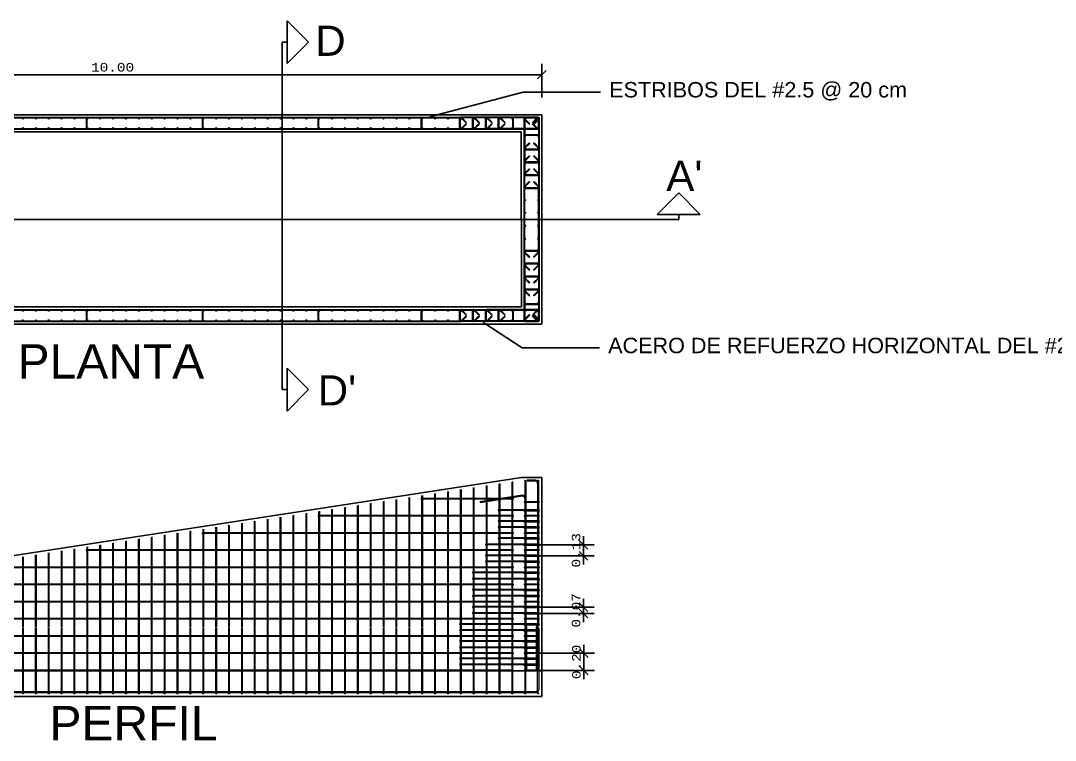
# Model space of a CAD drawing. Header units: millimetres. Extents: x 1263 to 2085, y 1308 to 1444.
# Drawn here: x 2030.34 to 2042.39, y 1380.52 to 1388.9 of the extents above; entities that cross this region are included whole.
import ezdxf
from ezdxf import colors
from ezdxf.entities.mleader import LeaderData, LeaderLine
from ezdxf.math import Vec2, Vec3

# ---------------------------------------------------------------- set-up
doc = ezdxf.new("R2010")
doc.units = ezdxf.units.MM
doc.linetypes.add('DASHDOT', pattern=[25.4, 12.7, -6.35, 0, -6.35])
for name, color, linetype, lineweight in [('Acero de refuerzo', 150, 'Continuous', 0), ('Acero de refuerzo estribos', 92, 'Continuous', 0), ('Acero de refuerzo horizontal', 30, 'Continuous', 0), ('Cotas', 144, 'Continuous', 0)]:
    doc.layers.add(name, color=color, linetype=linetype, lineweight=lineweight)
doc.layers.add('ejes', color=140, linetype='DASHDOT')
doc.styles.add('corrier new', font='cour.ttf', dxfattribs={"height": 0.1})
doc.styles.get("Standard").update_dxf_attribs({"font": 'arial.ttf'})
doc.dimstyles.new('Ing_metros_anotativa', dxfattribs={"dimscale": 0, "dimtxt": 0.1, "dimasz": 0.1, "dimexe": 0.125, "dimexo": 0.2, "dimgap": 0.03, "dimtad": 1, "dimzin": 1, "dimdsep": 46, "dimtxsty": 'corrier new', "dimblk": 'OBLIQUE', "dimcen": 0, "dimadec": 0, "dimazin": 0, "dimtfac": 1, "dimtix": 1, "dimtmove": 0, "dimatfit": 3, "dimfxl": 1, "dimarcsym": 0})

# ---------------------------------------------------------------- blocks, each defined once
blk = doc.blocks.new('Acero de refuerzo horizontal corto')
at = {"transparency": 33554687}
for p, q in [((-0.014, 0), (-0.014, 0.15)), ((-0.006, 0), (-0.006, 0.15)), ((0.351, 0.164), (0, 0.164)), ((0.351, 0.156), (0, 0.156)), ((0.357, 0), (0.357, 0.15)), ((0.365, 0), (0.365, 0.15))]:
    blk.add_line(p, q, dxfattribs=at)
for points in [[(-0.01, -0.01, -0.20907), (-0.014, 0, -0.20907)], [(-0.01, -0.01, 0.414214), (0.01, -0.01), (0.066, 0.046), (0.061, 0.052), (0.004, -0.004, -0.414214), (-0.004, -0.004)], [(-0.006, 0, 0.20907), (-0.004, -0.005)], [(0.361, -0.01, -0.414214), (0.341, -0.01), (0.284, 0.046), (0.29, 0.052), (0.346, -0.004, 0.414214), (0.355, -0.004)], [(0.357, 0, -0.20907), (0.355, -0.005)], [(0.36, -0.01, 0.20907), (0.365, 0, 0.20907)]]:
    blk.add_lwpolyline(points, format="xyb", dxfattribs=at)
for centre, radius, start, end in [((0, 0.15), 0.0142, 90, 180), ((0, 0.15), 0.00635, 90, 180), ((0.351, 0.15), 0.0142, 0, 90), ((0.351, 0.15), 0.00635, 0, 90)]:
    blk.add_arc(centre, radius, start, end, dxfattribs=at)
blk = doc.blocks.new('Acero de refuerzo horizontal largo')
at = {"transparency": 33554687}
for p, q in [((-0.014, 0), (-0.014, 0.15)), ((-0.006, 0), (-0.006, 0.15)), ((0.651, 0.164), (0, 0.164)), ((0.651, 0.156), (0, 0.156)), ((0.657, 0), (0.657, 0.15)), ((0.665, 0), (0.665, 0.15))]:
    blk.add_line(p, q, dxfattribs=at)
for points in [[(-0.01, -0.01, -0.20907), (-0.014, 0, -0.20907)], [(-0.01, -0.01, 0.414214), (0.01, -0.01), (0.066, 0.046), (0.061, 0.052), (0.004, -0.004, -0.414214), (-0.004, -0.004)], [(-0.006, 0, 0.20907), (-0.004, -0.005)], [(0.661, -0.01, -0.414214), (0.641, -0.01), (0.584, 0.046), (0.59, 0.052), (0.646, -0.004, 0.414214), (0.655, -0.004)], [(0.657, 0, -0.20907), (0.655, -0.005)], [(0.66, -0.01, 0.20907), (0.665, 0, 0.20907)]]:
    blk.add_lwpolyline(points, format="xyb", dxfattribs=at)
for centre, radius, start, end in [((0, 0.15), 0.0142, 90, 180), ((0, 0.15), 0.00635, 90, 180), ((0.651, 0.15), 0.0142, 0, 90), ((0.651, 0.15), 0.00635, 0, 90)]:
    blk.add_arc(centre, radius, start, end, dxfattribs=at)
blk = doc.blocks.new('acero más largo refuerzo horizontal')
at = {"transparency": 33554687}
for p, q in [((-0.014, 0.15), (-0.014, 0)), ((-0.006, 0.15), (-0.006, 0)), ((0.807, 0.15), (0.807, 0)), ((0.815, 0.15), (0.815, 0)), ((0.801, -0.006), (0, -0.006)), ((0.801, -0.014), (0, -0.014))]:
    blk.add_line(p, q, dxfattribs=at)
for points in [[(-0.01, 0.16, 0.20907), (-0.014, 0.15, 0.20907)], [(-0.01, 0.16, -0.414214), (0.01, 0.16), (0.066, 0.104), (0.061, 0.098), (0.004, 0.154, 0.414214), (-0.004, 0.154)], [(-0.006, 0.15, -0.20907), (-0.004, 0.155)], [(0.811, 0.16, 0.414214), (0.791, 0.16), (0.734, 0.104), (0.74, 0.098), (0.796, 0.154, -0.414214), (0.805, 0.154)], [(0.807, 0.15, 0.20907), (0.805, 0.155)], [(0.81, 0.16, -0.20907), (0.815, 0.15, -0.20907)]]:
    blk.add_lwpolyline(points, format="xyb", dxfattribs=at)
for centre, radius, start, end in [((0, 0), 0.0142, 180, 270), ((0, 0), 0.00635, 180, 270), ((0.801, 0), 0.0142, 270, 0), ((0.801, 0), 0.00635, 270, 0)]:
    blk.add_arc(centre, radius, start, end, dxfattribs=at)
blk = doc.blocks.new('acero horizontal medio')
at = {"transparency": 33554687}
for p, q in [((-0.014, 0), (-0.014, 0.15)), ((-0.006, 0), (-0.006, 0.15)), ((0, 0.164), (0.501, 0.164)), ((0, 0.156), (0.501, 0.156)), ((0.507, 0), (0.507, 0.15)), ((0.515, 0), (0.515, 0.15))]:
    blk.add_line(p, q, dxfattribs=at)
for points in [[(-0.01, -0.01, -0.20907), (-0.014, 0, -0.20907)], [(-0.01, -0.01, 0.414214), (0.01, -0.01), (0.066, 0.046), (0.061, 0.052), (0.004, -0.004, -0.414214), (-0.004, -0.004)], [(-0.006, 0, 0.20907), (-0.004, -0.005)], [(0.511, -0.01, -0.414214), (0.491, -0.01), (0.434, 0.046), (0.44, 0.052), (0.496, -0.004, 0.414214), (0.505, -0.004)], [(0.507, 0, -0.20907), (0.505, -0.005)], [(0.51, -0.01, 0.20907), (0.515, 0, 0.20907)]]:
    blk.add_lwpolyline(points, format="xyb", dxfattribs=at)
for centre, radius, start, end in [((0, 0.15), 0.0142, 90, 180), ((0, 0.15), 0.00635, 90, 180), ((0.501, 0.15), 0.0142, 360, 90), ((0.501, 0.15), 0.00635, 0, 90)]:
    blk.add_arc(centre, radius, start, end, dxfattribs=at)
blk = doc.blocks.new('horizontal 1 10 corte')
at = {"transparency": 33554687}
for p, q in [((-0.014, 0), (-0.014, -0.112)), ((-0.006, 0), (-0.006, -0.112)), ((0.45, -0.118), (0, -0.118)), ((0.456, 0), (0.456, -0.112)), ((0.464, 0), (0.464, -0.112)), ((0.45, -0.126), (0, -0.126))]:
    blk.add_line(p, q, dxfattribs=at)
for points in [[(-0.01, 0.01, 0.20907), (-0.014, 0, 0.20907)], [(-0.01, 0.01, -0.414214), (0.01, 0.01), (0.066, -0.046), (0.061, -0.052), (0.004, 0.004, 0.414214), (-0.004, 0.004)], [(-0.006, 0, -0.20907), (-0.004, 0.005)], [(0.46, 0.01, 0.414214), (0.44, 0.01), (0.384, -0.046), (0.389, -0.052), (0.446, 0.004, -0.414214), (0.454, 0.004)], [(0.456, 0, 0.20907), (0.454, 0.005)], [(0.46, 0.01, -0.20907), (0.464, 0, -0.20907)]]:
    blk.add_lwpolyline(points, format="xyb", dxfattribs=at)
for centre, radius, start, end in [((0, -0.112), 0.0142, 180, 270), ((0, -0.112), 0.00635, 180, 270), ((0.45, -0.112), 0.0142, 270, 0), ((0.45, -0.112), 0.00635, 270, 0)]:
    blk.add_arc(centre, radius, start, end, dxfattribs=at)
blk = doc.blocks.new('horizontal 2 10 corte')
at = {"transparency": 33554687}
for p, q in [((-0.014, 0), (-0.014, -0.112)), ((-0.006, 0), (-0.006, -0.112)), ((0.606, 0), (0.606, -0.112)), ((0.614, 0), (0.614, -0.112)), ((0.6, -0.118), (0, -0.118)), ((0.6, -0.126), (0, -0.126))]:
    blk.add_line(p, q, dxfattribs=at)
for points in [[(-0.01, 0.01, 0.20907), (-0.014, 0, 0.20907)], [(-0.01, 0.01, -0.414214), (0.01, 0.01), (0.066, -0.046), (0.061, -0.052), (0.004, 0.004, 0.414214), (-0.004, 0.004)], [(-0.006, 0, -0.20907), (-0.004, 0.005)], [(0.61, 0.01, 0.414214), (0.59, 0.01), (0.534, -0.046), (0.539, -0.052), (0.596, 0.004, -0.414214), (0.604, 0.004)], [(0.606, 0, 0.20907), (0.604, 0.005)], [(0.61, 0.01, -0.20907), (0.614, 0, -0.20907)]]:
    blk.add_lwpolyline(points, format="xyb", dxfattribs=at)
for centre, radius, start, end in [((0, -0.112), 0.0142, 180, 270), ((0, -0.112), 0.00635, 180, 270), ((0.6, -0.112), 0.0142, 270, 0), ((0.6, -0.112), 0.00635, 270, 0)]:
    blk.add_arc(centre, radius, start, end, dxfattribs=at)
blk = doc.blocks.new('horizontal 3 10')
at = {"transparency": 33554687}
for p, q in [((-0.764, 0), (-0.764, -0.112)), ((-0.756, 0), (-0.756, -0.112)), ((0.006, 0), (0.006, -0.112)), ((0, -0.118), (-0.75, -0.118)), ((0.014, 0), (0.014, -0.112)), ((0, -0.126), (-0.75, -0.126))]:
    blk.add_line(p, q, dxfattribs=at)
for points in [[(-0.76, 0.01, 0.20907), (-0.764, 0, 0.20907)], [(-0.76, 0.01, -0.414214), (-0.74, 0.01), (-0.684, -0.046), (-0.689, -0.052), (-0.746, 0.004, 0.414214), (-0.754, 0.004)], [(-0.756, 0, -0.20907), (-0.754, 0.005)], [(0.01, 0.01, 0.414214), (-0.01, 0.01), (-0.066, -0.046), (-0.061, -0.052), (-0.004, 0.004, -0.414214), (0.004, 0.004)], [(0.006, 0, 0.20907), (0.004, 0.005)], [(0.01, 0.01, -0.20907), (0.014, 0, -0.20907)]]:
    blk.add_lwpolyline(points, format="xyb", dxfattribs=at)
for centre, radius, start, end in [((-0.75, -0.112), 0.0142, 180, 270), ((-0.75, -0.112), 0.00635, 180, 270), ((0, -0.112), 0.0142, 270, 0), ((0, -0.112), 0.00635, 270, 0)]:
    blk.add_arc(centre, radius, start, end, dxfattribs=at)
blk = doc.blocks.new('horizontal 4 10')
at = {"transparency": 33554687}
for p, q in [((-0.006, 0), (-0.006, -0.112)), ((-0.014, 0), (-0.014, -0.112)), ((0.9, -0.118), (0, -0.118)), ((0.906, 0), (0.906, -0.112)), ((0.914, 0), (0.914, -0.112)), ((0.9, -0.126), (0, -0.126))]:
    blk.add_line(p, q, dxfattribs=at)
for points in [[(-0.01, 0.01, 0.20907), (-0.014, 0, 0.20907)], [(-0.01, 0.01, -0.414214), (0.01, 0.01), (0.066, -0.046), (0.061, -0.052), (0.004, 0.004, 0.414214), (-0.004, 0.004)], [(-0.006, 0, -0.20907), (-0.004, 0.005)], [(0.91, 0.01, 0.414214), (0.89, 0.01), (0.834, -0.046), (0.839, -0.052), (0.896, 0.004, -0.414214), (0.904, 0.004)], [(0.906, 0, 0.20907), (0.904, 0.005)], [(0.91, 0.01, -0.20907), (0.914, 0, -0.20907)]]:
    blk.add_lwpolyline(points, format="xyb", dxfattribs=at)
for centre, radius, start, end in [((0, -0.112), 0.0142, 180, 270), ((0, -0.112), 0.00635, 180, 270), ((0.9, -0.112), 0.0142, 270, 0), ((0.9, -0.112), 0.00635, 270, 0)]:
    blk.add_arc(centre, radius, start, end, dxfattribs=at)
blk = doc.blocks.new('estribos delgaod 0.1')
at = {"transparency": 33554687}
for p, q in [((-0.014, 0), (-0.014, -0.112)), ((-0.006, 0), (-0.006, -0.112))]:
    blk.add_line(p, q, dxfattribs=at)
for centre, radius, start, end in [((0, 0), 0.0142, 90, 180), ((0, 0), 0.00635, 90, 180), ((0, -0.112), 0.0142, 180, 270), ((0, -0.112), 0.00635, 174.1587, 270)]:
    blk.add_arc(centre, radius, start, end, dxfattribs=at)
blk = doc.blocks.new('acero #4 mas largo')
at = {"layer": 'Acero de refuerzo'}
for p, q in [((31.29, -0.042), (31.29, 0.677)), ((31.29, 0.677), (31.303, 0.677)), ((31.303, 0.677), (31.303, -0.042)), ((21.378, -0.042), (21.378, 0.008)), ((21.378, 0.008), (21.391, 0.008)), ((21.391, -0.042), (21.391, 0.008))]:
    blk.add_line(p, q, dxfattribs=at)
at = {"layer": 'Acero de refuerzo', "transparency": 33554687}
for p, q in [((31.265, -0.067), (21.417, -0.067)), ((31.265, -0.08), (21.417, -0.08))]:
    blk.add_line(p, q, dxfattribs=at)
for centre, radius, start, end in [((21.417, -0.042), 0.0381, 180, 270), ((21.417, -0.042), 0.0254, 180, 270), ((31.265, -0.042), 0.0381, 270, 0), ((31.265, -0.042), 0.0254, 270, 360)]:
    blk.add_arc(centre, radius, start, end, dxfattribs=at)
blk = doc.blocks.new('estribo mas largo 10')
at = {"layer": 'Acero de refuerzo estribos', "transparency": 33554687}
for p, q in [((31.007, 0.185), (21.386, 0.185)), ((31.007, 0.177), (21.386, 0.177))]:
    blk.add_line(p, q, dxfattribs=at)
for centre, start, end in [((21.386, 0.181), 90, 270), ((31.007, 0.181), 270, 90)]:
    blk.add_arc(centre, 0.00395, start, end, dxfattribs=at)
blk = doc.blocks.new('estribo corte long corto')
at = {"layer": 'Acero de refuerzo estribos', "transparency": 33554687}
for p, q in [((31.307, 0.185), (31.136, 0.185)), ((31.307, 0.177), (31.136, 0.177))]:
    blk.add_line(p, q, dxfattribs=at)
for centre, start, end in [((31.136, 0.181), 90, 270), ((31.307, 0.181), 270, 90)]:
    blk.add_arc(centre, 0.00395, start, end, dxfattribs=at)
blk = doc.blocks.new('horizontal 1 10')
at = {"transparency": 33554687}
for p, q in [((0.004, 0.008), (-0.467, 0.008)), ((0.004, 0), (-0.467, 0)), ((0.004, 0), (-0.167, 0)), ((0.004, -0.008), (-0.167, -0.008))]:
    blk.add_line(p, q, dxfattribs=at)
for centre, start, end in [((-0.467, 0.004), 90, 270), ((-0.167, -0.004), 90, 270), ((0.004, 0.004), 270, 90), ((0.004, -0.004), 270, 90)]:
    blk.add_arc(centre, 0.00395, start, end, dxfattribs=at)
blk = doc.blocks.new('horizontal 2 10 coorte')
at = {"transparency": 33554687}
for p, q in [((0.004, 0.008), (-0.617, 0.008)), ((0.004, 0), (-0.617, 0)), ((0.004, 0), (-0.167, 0)), ((0.004, -0.008), (-0.167, -0.008))]:
    blk.add_line(p, q, dxfattribs=at)
for centre, start, end in [((-0.617, 0.004), 90, 270), ((-0.167, -0.004), 90, 270), ((0.004, 0.004), 270, 90), ((0.004, -0.004), 270, 90)]:
    blk.add_arc(centre, 0.00395, start, end, dxfattribs=at)
blk = doc.blocks.new('horizontal 3 10 corte')
at = {"transparency": 33554687}
for p, q in [((0.004, 0.008), (-0.767, 0.008)), ((0.004, 0), (-0.767, 0)), ((0.004, 0), (-0.167, 0)), ((0.004, -0.008), (-0.167, -0.008))]:
    blk.add_line(p, q, dxfattribs=at)
for centre, start, end in [((-0.767, 0.004), 90, 270), ((-0.167, -0.004), 90, 270), ((0.004, 0.004), 270, 90), ((0.004, -0.004), 270, 90)]:
    blk.add_arc(centre, 0.00395, start, end, dxfattribs=at)
blk = doc.blocks.new('horizontal 4 10 corte')
at = {"transparency": 33554687}
for p, q in [((0.004, 0), (-0.917, 0)), ((0.004, -0.008), (-0.917, -0.008)), ((0.004, -0.008), (-0.167, -0.008)), ((0.004, -0.016), (-0.167, -0.016))]:
    blk.add_line(p, q, dxfattribs=at)
for centre, start, end in [((-0.917, -0.004), 90, 270), ((0.004, -0.004), 270, 90), ((-0.167, -0.012), 90, 270), ((0.004, -0.012), 270, 90)]:
    blk.add_arc(centre, 0.00395, start, end, dxfattribs=at)
blk = doc.blocks.new('_Oblique')
at = {"color": 0, "linetype": 'ByBlock', "lineweight": -2}
blk.add_line((-0.5, -0.5), (0.5, 0.5), dxfattribs=at)
blk = doc.blocks.new('*D274')
at = {"layer": 'Cotas', "color": 0, "lineweight": -2, "transparency": 16777216}
for p, q in [((2026.415, 1388.005), (2026.415, 1388.396)), ((2036.415, 1388.005), (2036.415, 1388.396)), ((2026.415, 1388.271), (2036.415, 1388.271))]:
    blk.add_line(p, q, dxfattribs=at)
at = {"layer": 'Defpoints', "color": 0, "transparency": 16777216}
for p in [(2036.415, 1388.271), (2026.415, 1387.805), (2036.415, 1387.805)]:
    blk.add_point(p, dxfattribs=at)
at = {"layer": 'Cotas', "color": 0, "lineweight": -2, "transparency": 16777216, "xscale": 0.1, "yscale": 0.1, "zscale": 0.1, "rotation": 180}
blk.add_blockref('_Oblique', (2026.415, 1388.271), dxfattribs=at)
at = {"layer": 'Cotas', "color": 0, "lineweight": -2, "transparency": 16777216, "xscale": 0.1, "yscale": 0.1, "zscale": 0.1}
blk.add_blockref('_Oblique', (2036.415, 1388.271), dxfattribs=at)
at = {"layer": 'Cotas', "color": 0, "transparency": 16777216, "insert": (2031.415, 1388.357), "char_height": 0.1, "attachment_point": 5, "style": 'corrier new'}
blk.add_mtext('10.00', dxfattribs=at)
blk = doc.blocks.new('*D290')
at = {"layer": 'Cotas', "color": 0, "lineweight": -2, "transparency": 16777216}
for p, q in [((2036.903, 1381.53), (2036.903, 1381.63)), ((2036.381, 1381.53), (2037.028, 1381.53)), ((2036.903, 1381.33), (2036.903, 1381.53)), ((2036.381, 1381.33), (2037.028, 1381.33)), ((2036.903, 1381.33), (2036.903, 1381.23))]:
    blk.add_line(p, q, dxfattribs=at)
at = {"layer": 'Defpoints', "color": 0, "transparency": 16777216}
for p in [(2036.381, 1381.53), (2036.903, 1381.53), (2036.381, 1381.33)]:
    blk.add_point(p, dxfattribs=at)
at = {"layer": 'Cotas', "color": 0, "lineweight": -2, "transparency": 16777216, "xscale": 0.1, "yscale": 0.1, "zscale": 0.1}
for p, rotation in [((2036.903, 1381.53), 270), ((2036.903, 1381.33), 90)]:
    blk.add_blockref('_Oblique', p, dxfattribs=dict(at, rotation=rotation))
at = {"layer": 'Cotas', "color": 0, "transparency": 16777216, "insert": (2036.817, 1381.43), "char_height": 0.1, "attachment_point": 5, "rotation": 90, "style": 'corrier new'}
blk.add_mtext('0.20', dxfattribs=at)
blk = doc.blocks.new('*D291')
at = {"layer": 'Cotas', "color": 0, "lineweight": -2, "transparency": 16777216}
for p, q in [((2036.899, 1382.066), (2036.899, 1382.166)), ((2036.377, 1382.066), (2037.024, 1382.066)), ((2036.377, 1381.994), (2037.024, 1381.994)), ((2036.899, 1381.994), (2036.899, 1382.066)), ((2036.899, 1381.994), (2036.899, 1381.894))]:
    blk.add_line(p, q, dxfattribs=at)
at = {"layer": 'Defpoints', "color": 0, "transparency": 16777216}
for p in [(2036.377, 1382.066), (2036.377, 1381.994), (2036.899, 1382.066)]:
    blk.add_point(p, dxfattribs=at)
at = {"layer": 'Cotas', "color": 0, "lineweight": -2, "transparency": 16777216, "xscale": 0.1, "yscale": 0.1, "zscale": 0.1}
for p, rotation in [((2036.899, 1382.066), 270), ((2036.899, 1381.994), 90)]:
    blk.add_blockref('_Oblique', p, dxfattribs=dict(at, rotation=rotation))
at = {"layer": 'Cotas', "color": 0, "transparency": 16777216, "insert": (2036.813, 1382.03), "char_height": 0.1, "attachment_point": 5, "rotation": 90, "style": 'corrier new'}
blk.add_mtext('0.07', dxfattribs=at)
blk = doc.blocks.new('*D292')
at = {"layer": 'Cotas', "color": 0, "lineweight": -2, "transparency": 16777216}
for p, q in [((2036.377, 1382.794), (2037.024, 1382.794)), ((2036.899, 1382.794), (2036.899, 1382.894)), ((2036.899, 1382.666), (2036.899, 1382.794)), ((2036.377, 1382.666), (2037.024, 1382.666)), ((2036.899, 1382.666), (2036.899, 1382.566))]:
    blk.add_line(p, q, dxfattribs=at)
at = {"layer": 'Defpoints', "color": 0, "transparency": 16777216}
for p in [(2036.377, 1382.794), (2036.899, 1382.794), (2036.377, 1382.666)]:
    blk.add_point(p, dxfattribs=at)
at = {"layer": 'Cotas', "color": 0, "lineweight": -2, "transparency": 16777216, "xscale": 0.1, "yscale": 0.1, "zscale": 0.1}
for p, rotation in [((2036.899, 1382.794), 270), ((2036.899, 1382.666), 90)]:
    blk.add_blockref('_Oblique', p, dxfattribs=dict(at, rotation=rotation))
at = {"layer": 'Cotas', "color": 0, "transparency": 16777216, "insert": (2036.813, 1382.73), "char_height": 0.1, "attachment_point": 5, "rotation": 90, "style": 'corrier new'}
blk.add_mtext('0.13', dxfattribs=at)

msp = doc.modelspace()

# ---------------------------------------------------------------- linework, layer by layer
at = {"transparency": 33554687}
for p, q in [((2036.41491, 1387.8046), (2026.41491, 1387.8046)), ((2036.41491, 1385.3646), (2036.41491, 1387.8046)), ((2026.41491, 1387.6046), (2036.17491, 1387.6046)), ((2036.17641, 1385.5646), (2036.17491, 1387.6046)), ((2036.17641, 1385.5646), (2026.41491, 1385.5646)), ((2026.41491, 1385.3646), (2036.41491, 1385.3646)), ((2036.17641, 1383.57627), (2026.41491, 1382.07627)), ((2036.17641, 1383.57627), (2036.41491, 1383.57627)), ((2036.41491, 1383.42627), (2036.41491, 1383.57627)), ((2036.41491, 1383.42627), (2036.41491, 1381.02627))]:
    msp.add_line(p, q, dxfattribs=at)
at = {"color": 7, "transparency": 33554687}
for p, q in [((2026.41491, 1381.32627), (2036.41491, 1381.32627)), ((2036.41491, 1381.02627), (2026.41491, 1381.02627))]:
    msp.add_line(p, q, dxfattribs=at)
at = {"color": 251, "true_color": 0x636466, "transparency": 33554687}
for p, q in [((2036.41491, 1381.17627), (2036.41491, 1381.22627)), ((2036.41491, 1381.02627), (2026.41491, 1381.02627))]:
    msp.add_line(p, q, dxfattribs=at)
at = {"layer": 'Acero de refuerzo', "transparency": 33554495}
for p, q in [((2036.06431, 1383.52905), (2036.06431, 1381.82627)), ((2036.07701, 1381.82627), (2036.07701, 1383.531)), ((2036.33891, 1383.54627), (2036.24491, 1383.54627)), ((2036.33891, 1383.53357), (2036.24491, 1383.53357)), ((2035.31431, 1383.4138), (2035.31431, 1381.82357)), ((2035.32701, 1381.82357), (2035.32701, 1383.41575)), ((2035.46431, 1383.43685), (2035.46431, 1381.82357)), ((2035.47701, 1381.82357), (2035.47701, 1383.4388)), ((2035.61431, 1383.4599), (2035.61431, 1381.82357)), ((2035.62701, 1381.82357), (2035.62701, 1383.46185)), ((2035.76431, 1383.48295), (2035.76431, 1381.82627)), ((2035.77701, 1381.82627), (2035.77701, 1383.4849)), ((2035.91431, 1383.506), (2035.91431, 1381.82627)), ((2035.92701, 1381.82627), (2035.92701, 1383.50795)), ((2034.41431, 1383.2755), (2034.41431, 1381.83419)), ((2034.42701, 1381.83419), (2034.42701, 1383.27745)), ((2034.56431, 1383.29855), (2034.56431, 1381.83419)), ((2034.57701, 1381.83419), (2034.57701, 1383.3005)), ((2034.71431, 1383.3216), (2034.71431, 1381.83419)), ((2034.72701, 1381.83419), (2034.72701, 1383.32355)), ((2034.86431, 1383.34465), (2034.86431, 1381.83419)), ((2034.87701, 1381.83419), (2034.87701, 1383.3466)), ((2035.01431, 1383.3677), (2035.01431, 1381.83419)), ((2035.02701, 1381.83419), (2035.02701, 1383.36965)), ((2035.16431, 1383.39075), (2035.16432, 1381.82357)), ((2035.17701, 1381.83419), (2035.17701, 1383.3927)), ((2036.18891, 1383.37227), (2035.69278, 1383.29604)), ((2036.18891, 1383.35957), (2035.69471, 1383.28363)), ((2033.66431, 1383.16025), (2033.66431, 1381.82627)), ((2033.67701, 1381.82627), (2033.67701, 1383.1622)), ((2033.81431, 1383.1833), (2033.81431, 1381.82627)), ((2033.82701, 1381.82627), (2033.82701, 1383.18525)), ((2033.96431, 1383.20635), (2033.96431, 1381.82627)), ((2033.97701, 1381.82627), (2033.97701, 1383.2083)), ((2034.11431, 1383.2294), (2034.11431, 1381.82627)), ((2034.12701, 1381.82627), (2034.12701, 1383.23135)), ((2034.26431, 1383.25245), (2034.26431, 1381.82627)), ((2034.27701, 1381.82627), (2034.27701, 1383.2544)), ((2032.91431, 1383.045), (2032.91431, 1381.83419)), ((2032.92701, 1381.83419), (2032.92701, 1383.04696)), ((2033.06431, 1383.06805), (2033.06432, 1381.82357)), ((2033.07701, 1381.83419), (2033.07701, 1383.07)), ((2033.21431, 1383.0911), (2033.21431, 1381.82357)), ((2033.22701, 1381.82357), (2033.22701, 1383.09305)), ((2033.36431, 1383.11415), (2033.36431, 1381.82357)), ((2033.37701, 1381.82357), (2033.37701, 1383.1161)), ((2033.51431, 1383.1372), (2033.51431, 1381.82357)), ((2033.52701, 1381.82357), (2033.52701, 1383.13915)), ((2032.16431, 1382.92976), (2032.16431, 1381.82627)), ((2032.17701, 1381.82627), (2032.17701, 1382.93171)), ((2032.31431, 1382.9528), (2032.31431, 1381.83419)), ((2032.32701, 1381.83419), (2032.32701, 1382.95476)), ((2032.46431, 1382.97585), (2032.46431, 1381.83419)), ((2032.47701, 1381.83419), (2032.47701, 1382.97781)), ((2032.61431, 1382.9989), (2032.61431, 1381.83419)), ((2032.62701, 1381.83419), (2032.62701, 1383.00086)), ((2032.76431, 1383.02195), (2032.76431, 1381.83419)), ((2032.77701, 1381.83419), (2032.77701, 1383.02391)), ((2031.26431, 1382.79146), (2031.26431, 1381.82357)), ((2031.27701, 1381.82357), (2031.27701, 1382.79341)), ((2031.41431, 1382.81451), (2031.41431, 1381.82357)), ((2031.42701, 1381.82357), (2031.42701, 1382.81646)), ((2031.56431, 1382.83756), (2031.56431, 1381.82627)), ((2031.57701, 1381.82627), (2031.57701, 1382.83951)), ((2031.71431, 1382.86061), (2031.71431, 1381.82627)), ((2031.72701, 1381.82627), (2031.72701, 1382.86256)), ((2031.86431, 1382.88366), (2031.86431, 1381.82627)), ((2031.87701, 1381.82627), (2031.87701, 1382.88561)), ((2032.01431, 1382.90671), (2032.01431, 1381.82627)), ((2032.02701, 1381.82627), (2032.02701, 1382.90866)), ((2030.51431, 1382.67621), (2030.51431, 1381.83419)), ((2030.52701, 1381.83419), (2030.52701, 1382.67816)), ((2030.66431, 1382.69926), (2030.66431, 1381.83419)), ((2030.67701, 1381.83419), (2030.67701, 1382.70121)), ((2030.81431, 1382.72231), (2030.81431, 1381.83419)), ((2030.82701, 1381.83419), (2030.82701, 1382.72426)), ((2030.96431, 1382.74536), (2030.96432, 1381.82357)), ((2030.97701, 1381.83419), (2030.97701, 1382.74731)), ((2031.11431, 1382.76841), (2031.11431, 1381.82357)), ((2031.12701, 1381.82357), (2031.12701, 1382.77036)), ((2030.36431, 1382.65316), (2030.36431, 1381.83419)), ((2030.37701, 1381.83419), (2030.37701, 1382.65511))]:
    msp.add_line(p, q, dxfattribs=at)
at = {"layer": 'Acero de refuerzo', "transparency": 33554687}
for p, q in [((2036.21431, 1383.54627), (2036.21431, 1381.86617)), ((2036.22701, 1383.54627), (2036.22701, 1381.86617)), ((2036.36431, 1383.54627), (2036.36431, 1381.86617)), ((2036.36431, 1383.54627), (2036.37701, 1383.54627)), ((2036.37701, 1383.54627), (2036.37701, 1381.86617)), ((2030.36431, 1381.82627), (2030.36431, 1381.06689)), ((2030.37701, 1381.06689), (2030.37701, 1381.82627)), ((2030.51431, 1381.82627), (2030.51431, 1381.06689)), ((2030.52701, 1381.06689), (2030.52701, 1381.82627)), ((2030.66431, 1381.82627), (2030.66431, 1381.06689)), ((2030.67701, 1381.06689), (2030.67701, 1381.82627)), ((2030.81431, 1381.82627), (2030.81431, 1381.06689)), ((2030.82701, 1381.06689), (2030.82701, 1381.82627)), ((2030.96432, 1381.82627), (2030.96432, 1381.05627)), ((2030.97701, 1381.06689), (2030.97701, 1381.82627)), ((2031.11431, 1381.82627), (2031.11431, 1381.05627)), ((2031.12701, 1381.05627), (2031.12701, 1381.82627)), ((2031.26431, 1381.82627), (2031.26431, 1381.05627)), ((2031.27701, 1381.05627), (2031.27701, 1381.82627)), ((2031.41431, 1381.82627), (2031.41431, 1381.05627)), ((2031.42701, 1381.05627), (2031.42701, 1381.82627)), ((2031.56431, 1381.82627), (2031.56431, 1381.05897)), ((2031.57701, 1381.05897), (2031.57701, 1381.82627)), ((2031.71431, 1381.82627), (2031.71431, 1381.05897)), ((2031.72701, 1381.05897), (2031.72701, 1381.82627)), ((2031.86431, 1381.82627), (2031.86431, 1381.05897)), ((2031.87701, 1381.05897), (2031.87701, 1381.82627)), ((2032.01431, 1381.82627), (2032.01431, 1381.05897)), ((2032.02701, 1381.05897), (2032.02701, 1381.82627)), ((2032.16431, 1381.82627), (2032.16431, 1381.05897)), ((2032.17701, 1381.05897), (2032.17701, 1381.82627)), ((2032.31431, 1381.82627), (2032.31431, 1381.06689)), ((2032.32701, 1381.06689), (2032.32701, 1381.82627)), ((2032.46431, 1381.82627), (2032.46431, 1381.06689)), ((2032.47701, 1381.06689), (2032.47701, 1381.82627)), ((2032.61431, 1381.82627), (2032.61431, 1381.06689)), ((2032.62701, 1381.06689), (2032.62701, 1381.82627)), ((2032.76431, 1381.82627), (2032.76431, 1381.06689)), ((2032.77701, 1381.06689), (2032.77701, 1381.82627)), ((2032.91431, 1381.82627), (2032.91431, 1381.06689)), ((2032.92701, 1381.06689), (2032.92701, 1381.82627)), ((2033.06432, 1381.82627), (2033.06432, 1381.05627)), ((2033.07701, 1381.06689), (2033.07701, 1381.82627)), ((2033.21431, 1381.82627), (2033.21431, 1381.05627)), ((2033.22701, 1381.05627), (2033.22701, 1381.82627)), ((2033.36431, 1381.82627), (2033.36431, 1381.05627)), ((2033.37701, 1381.05627), (2033.37701, 1381.82627)), ((2033.51431, 1381.82627), (2033.51431, 1381.05627)), ((2033.52701, 1381.05627), (2033.52701, 1381.82627)), ((2033.66431, 1381.82627), (2033.66431, 1381.05897)), ((2033.67701, 1381.05897), (2033.67701, 1381.82627)), ((2033.81431, 1381.82627), (2033.81431, 1381.05897)), ((2033.82701, 1381.05897), (2033.82701, 1381.82627)), ((2033.96431, 1381.82627), (2033.96431, 1381.05897)), ((2033.97701, 1381.05897), (2033.97701, 1381.82627)), ((2034.11431, 1381.82627), (2034.11431, 1381.05897)), ((2034.12701, 1381.05897), (2034.12701, 1381.82627)), ((2034.26431, 1381.82627), (2034.26431, 1381.05897)), ((2034.27701, 1381.05897), (2034.27701, 1381.82627)), ((2034.41431, 1381.82627), (2034.41431, 1381.06689)), ((2034.42701, 1381.06689), (2034.42701, 1381.82627)), ((2034.56431, 1381.82627), (2034.56431, 1381.06689)), ((2034.57701, 1381.06689), (2034.57701, 1381.82627)), ((2034.71431, 1381.82627), (2034.71431, 1381.06689)), ((2034.72701, 1381.06689), (2034.72701, 1381.82627)), ((2034.86431, 1381.82627), (2034.86431, 1381.06689)), ((2034.87701, 1381.06689), (2034.87701, 1381.82627)), ((2035.01431, 1381.82627), (2035.01431, 1381.06689)), ((2035.02701, 1381.06689), (2035.02701, 1381.82627)), ((2035.16432, 1381.82627), (2035.16432, 1381.05627)), ((2035.17701, 1381.06689), (2035.17701, 1381.82627)), ((2035.31431, 1381.82627), (2035.31431, 1381.05627)), ((2035.32701, 1381.05627), (2035.32701, 1381.82627)), ((2035.46431, 1381.82627), (2035.46431, 1381.05627)), ((2035.47701, 1381.05627), (2035.47701, 1381.82627)), ((2035.61431, 1381.82627), (2035.61431, 1381.05627)), ((2035.62701, 1381.05627), (2035.62701, 1381.82627)), ((2035.76431, 1381.82627), (2035.76431, 1381.05897)), ((2035.77701, 1381.05897), (2035.77701, 1381.82627)), ((2035.91431, 1381.82627), (2035.91431, 1381.05897)), ((2035.92701, 1381.05897), (2035.92701, 1381.82627)), ((2036.06431, 1381.82627), (2036.06431, 1381.05897)), ((2036.07701, 1381.05897), (2036.07701, 1381.82627)), ((2036.21431, 1381.82627), (2036.21431, 1381.05897)), ((2036.21431, 1381.82627), (2036.22701, 1381.82627)), ((2036.22701, 1381.05897), (2036.22701, 1381.82627)), ((2036.22701, 1381.82627), (2036.22701, 1381.32627)), ((2036.23971, 1381.32627), (2036.23971, 1381.82627)), ((2036.35161, 1381.32627), (2036.35161, 1381.82627)), ((2036.36431, 1381.82627), (2036.36431, 1381.3386)), ((2036.36431, 1381.32627), (2036.35161, 1381.32627))]:
    msp.add_line(p, q, dxfattribs=at)
for centre in [(2030.37066, 1387.76035), (2030.52066, 1387.76035), (2030.67066, 1387.76035), (2030.82066, 1387.76035), (2030.97066, 1387.76035), (2031.12066, 1387.76035), (2031.27066, 1387.76035), (2031.42066, 1387.76035), (2031.57066, 1387.76035), (2031.72066, 1387.76035), (2031.87066, 1387.76035), (2032.02066, 1387.76035), (2032.17066, 1387.76035), (2032.32066, 1387.76035), (2032.47066, 1387.76035), (2032.62066, 1387.76035), (2032.77066, 1387.76035), (2032.92066, 1387.76035), (2033.07066, 1387.76035), (2033.22066, 1387.76035), (2033.37066, 1387.76035), (2033.52066, 1387.76035), (2033.67066, 1387.76035), (2033.82066, 1387.76035), (2033.97066, 1387.76035), (2034.12066, 1387.76035), (2034.27066, 1387.76035), (2034.42066, 1387.76035), (2034.57066, 1387.76035), (2034.72066, 1387.76035), (2034.87066, 1387.76035), (2035.02066, 1387.76035), (2035.17066, 1387.76035), (2035.32066, 1387.76035), (2035.47066, 1387.76035), (2035.62066, 1387.76035), (2035.77066, 1387.76035), (2035.92066, 1387.76035), (2036.07066, 1387.76035), (2036.22066, 1387.76035), (2036.37066, 1387.76035), (2030.37066, 1387.64885), (2030.52066, 1387.64885), (2030.67066, 1387.64885), (2030.82066, 1387.64885), (2030.97066, 1387.64885), (2031.12066, 1387.64885), (2031.27066, 1387.64885), (2031.42066, 1387.64885), (2031.57066, 1387.64885), (2031.72066, 1387.64885), (2031.87066, 1387.64885), (2032.02066, 1387.64885), (2032.17066, 1387.64885), (2032.32066, 1387.64885), (2032.47066, 1387.64885), (2032.62066, 1387.64885), (2032.77066, 1387.64885), (2032.92066, 1387.64885), (2033.07066, 1387.64885), (2033.22066, 1387.64885), (2033.37066, 1387.64885), (2033.52066, 1387.64885), (2033.67066, 1387.64885), (2033.82066, 1387.64885), (2033.97066, 1387.64885), (2034.12066, 1387.64885), (2034.27066, 1387.64885), (2034.42066, 1387.64885), (2034.57066, 1387.64885), (2034.72066, 1387.64885), (2034.87066, 1387.64885), (2035.02066, 1387.64885), (2035.17066, 1387.64885), (2035.32066, 1387.64885), (2035.47066, 1387.64885), (2035.62066, 1387.64885), (2035.77066, 1387.64885), (2035.92066, 1387.64885), (2036.07066, 1387.64885), (2036.22066, 1387.64885), (2036.37066, 1387.64885), (2036.22066, 1387.5596), (2036.37066, 1387.5596), (2036.22066, 1387.4096), (2036.37066, 1387.4096), (2036.22066, 1387.2596), (2036.37066, 1387.2596), (2036.22066, 1387.1096), (2036.37066, 1387.1096), (2036.22066, 1386.9596), (2036.37066, 1386.9596), (2036.22066, 1386.8096), (2036.37066, 1386.8096), (2036.22066, 1386.6596), (2036.37066, 1386.6596), (2036.22066, 1386.5096), (2036.37066, 1386.5096), (2036.22066, 1386.3596), (2036.37066, 1386.3596), (2036.22066, 1386.2096), (2036.37066, 1386.2096), (2036.22066, 1386.0596), (2036.37066, 1386.0596), (2036.22066, 1385.9096), (2036.37066, 1385.9096), (2036.22066, 1385.7596), (2036.37066, 1385.7596), (2036.22066, 1385.6096), (2036.37066, 1385.6096), (2030.37066, 1385.52035), (2030.52066, 1385.52035), (2030.67066, 1385.52035), (2030.82066, 1385.52035), (2030.97066, 1385.52035), (2031.12066, 1385.52035), (2031.27066, 1385.52035), (2031.42066, 1385.52035), (2031.57066, 1385.52035), (2031.72066, 1385.52035), (2031.87066, 1385.52035), (2032.02066, 1385.52035), (2032.17066, 1385.52035), (2032.32066, 1385.52035), (2032.47066, 1385.52035), (2032.62066, 1385.52035), (2032.77066, 1385.52035), (2032.92066, 1385.52035), (2033.07066, 1385.52035), (2033.22066, 1385.52035), (2033.37066, 1385.52035), (2033.52066, 1385.52035), (2033.67066, 1385.52035), (2033.82066, 1385.52035), (2033.97066, 1385.52035), (2034.12066, 1385.52035), (2034.27066, 1385.52035), (2034.42066, 1385.52035), (2034.57066, 1385.52035), (2034.72066, 1385.52035), (2034.87066, 1385.52035), (2035.02066, 1385.52035), (2035.17066, 1385.52035), (2035.32066, 1385.52035), (2035.47066, 1385.52035), (2035.62066, 1385.52035), (2035.77066, 1385.52035), (2035.92066, 1385.52035), (2036.07066, 1385.52035), (2036.22066, 1385.52035), (2036.37066, 1385.52035), (2030.37066, 1385.40885), (2030.52066, 1385.40885), (2030.67066, 1385.40885), (2030.82066, 1385.40885), (2030.97066, 1385.40885), (2031.12066, 1385.40885), (2031.27066, 1385.40885), (2031.42066, 1385.40885), (2031.57066, 1385.40885), (2031.72066, 1385.40885), (2031.87066, 1385.40885), (2032.02066, 1385.40885), (2032.17066, 1385.40885), (2032.32066, 1385.40885), (2032.47066, 1385.40885), (2032.62066, 1385.40885), (2032.77066, 1385.40885), (2032.92066, 1385.40885), (2033.07066, 1385.40885), (2033.22066, 1385.40885), (2033.37066, 1385.40885), (2033.52066, 1385.40885), (2033.67066, 1385.40885), (2033.82066, 1385.40885), (2033.97066, 1385.40885), (2034.12066, 1385.40885), (2034.27066, 1385.40885), (2034.42066, 1385.40885), (2034.57066, 1385.40885), (2034.72066, 1385.40885), (2034.87066, 1385.40885), (2035.02066, 1385.40885), (2035.17066, 1385.40885), (2035.32066, 1385.40885), (2035.47066, 1385.40885), (2035.62066, 1385.40885), (2035.77066, 1385.40885), (2035.92066, 1385.40885), (2036.07066, 1385.40885), (2036.22066, 1385.40885), (2036.37066, 1385.40885), (2030.37066, 1381.06262), (2030.52066, 1381.06262), (2030.67066, 1381.06262), (2030.82066, 1381.06262), (2030.97066, 1381.06262), (2031.12066, 1381.06262), (2031.27066, 1381.06262), (2031.42066, 1381.06262), (2031.57066, 1381.06262), (2031.72066, 1381.06262), (2031.87066, 1381.06262), (2032.02066, 1381.06262), (2032.17066, 1381.06262), (2032.32066, 1381.06262), (2032.47066, 1381.06262), (2032.62066, 1381.06262), (2032.77066, 1381.06262), (2032.92066, 1381.06262), (2033.07066, 1381.06262), (2033.22066, 1381.06262), (2033.37066, 1381.06262), (2033.52066, 1381.06262), (2033.67066, 1381.06262), (2033.82066, 1381.06262), (2033.97066, 1381.06262), (2034.12066, 1381.06262), (2034.27066, 1381.06262), (2034.42066, 1381.06262), (2034.57066, 1381.06262), (2034.72066, 1381.06262), (2034.87066, 1381.06262), (2035.02066, 1381.06262), (2035.17066, 1381.06262), (2035.32066, 1381.06262), (2035.47066, 1381.06262), (2035.62066, 1381.06262), (2035.77066, 1381.06262), (2035.92066, 1381.06262), (2036.07066, 1381.06262), (2036.22066, 1381.06262), (2036.37066, 1381.06262)]:
    msp.add_circle(centre, 0.00635, dxfattribs=at)
at = {"layer": 'Acero de refuerzo', "transparency": 33554495}
for centre, radius in [((2036.33891, 1383.50817), 0.0381), ((2036.33891, 1383.50817), 0.0254), ((2036.18891, 1383.33417), 0.0381), ((2036.18891, 1383.33417), 0.0254)]:
    msp.add_arc(centre, radius, 0, 90, dxfattribs=at)
at = {"layer": 'Acero de refuerzo', "transparency": 33554687}
for points in [[(2036.22701, 1381.82627), (2036.22701, 1381.84164), (2036.21431, 1381.85523), (2036.21431, 1381.86617)], [(2036.23971, 1381.82627), (2036.23971, 1381.84164), (2036.22701, 1381.85523), (2036.22701, 1381.86617)], [(2036.35161, 1381.82627), (2036.35161, 1381.84164), (2036.36431, 1381.85523), (2036.36431, 1381.86617)], [(2036.36431, 1381.82627), (2036.36431, 1381.84164), (2036.37701, 1381.85523), (2036.37701, 1381.86617)]]:
    msp.add_open_spline(points, degree=3, dxfattribs=at)
at = {"layer": 'Acero de refuerzo estribos'}
for p, q in [((2029.77066, 1387.7746), (2031.12066, 1387.7746)), ((2029.77066, 1387.7667), (2031.1079, 1387.7667)), ((2031.12066, 1387.7746), (2032.47066, 1387.7746)), ((2031.12066, 1387.7667), (2032.4579, 1387.7667)), ((2032.47066, 1387.7746), (2033.82066, 1387.7746)), ((2032.47066, 1387.7667), (2033.8079, 1387.7667)), ((2033.82066, 1387.7746), (2035.47066, 1387.7746)), ((2033.82066, 1387.7667), (2035.4579, 1387.7667)), ((2029.77066, 1387.6425), (2031.1079, 1387.6425)), ((2029.77066, 1387.6346), (2031.12066, 1387.6346)), ((2031.12066, 1387.6425), (2032.4579, 1387.6425)), ((2031.12066, 1387.6346), (2032.47066, 1387.6346)), ((2032.47066, 1387.6425), (2033.8079, 1387.6425)), ((2032.47066, 1387.6346), (2033.82066, 1387.6346)), ((2033.82066, 1387.6425), (2035.4579, 1387.6425)), ((2033.82066, 1387.6346), (2035.47066, 1387.6346)), ((2036.20641, 1386.2096), (2036.20641, 1386.9596)), ((2036.21431, 1386.22236), (2036.21431, 1386.94684)), ((2036.37701, 1386.22236), (2036.37701, 1386.94684)), ((2036.38491, 1386.2096), (2036.38491, 1386.9596)), ((2029.77066, 1385.5346), (2031.12066, 1385.5346)), ((2029.77066, 1385.5267), (2031.1079, 1385.5267)), ((2031.12066, 1385.5346), (2032.47066, 1385.5346)), ((2031.12066, 1385.5267), (2032.4579, 1385.5267)), ((2032.47066, 1385.5346), (2033.82066, 1385.5346)), ((2032.47066, 1385.5267), (2033.8079, 1385.5267)), ((2033.82066, 1385.5346), (2035.47066, 1385.5346)), ((2033.82066, 1385.5267), (2035.4579, 1385.5267)), ((2029.77066, 1385.4025), (2031.1079, 1385.4025)), ((2029.77066, 1385.3946), (2031.12066, 1385.3946)), ((2031.12066, 1385.4025), (2032.4579, 1385.4025)), ((2031.12066, 1385.3946), (2032.47066, 1385.3946)), ((2032.47066, 1385.4025), (2033.8079, 1385.4025)), ((2032.47066, 1385.3946), (2033.82066, 1385.3946)), ((2033.82066, 1385.4025), (2035.4579, 1385.4025)), ((2033.82066, 1385.3946), (2035.47066, 1385.3946))]:
    msp.add_line(p, q, dxfattribs=at)
at = {"layer": 'Acero de refuerzo estribos', "transparency": 33554687}
for p, q in [((2036.22066, 1387.57385), (2036.37066, 1387.57385)), ((2036.22066, 1387.56595), (2036.37001, 1387.56592)), ((2036.22066, 1385.60325), (2036.37001, 1385.60328)), ((2036.22066, 1385.59535), (2036.37066, 1385.59535)), ((2036.08096, 1383.33417), (2035.01036, 1383.33417)), ((2036.08096, 1383.32627), (2035.01036, 1383.32627)), ((2036.08096, 1383.13417), (2033.81036, 1383.13417)), ((2036.08096, 1383.12627), (2033.81036, 1383.12627)), ((2036.08096, 1382.93417), (2032.46036, 1382.93417)), ((2036.08096, 1382.92627), (2032.46036, 1382.92627)), ((2036.08096, 1382.73417), (2031.11036, 1382.73417)), ((2036.08096, 1382.72627), (2031.11036, 1382.72627)), ((2036.08096, 1382.53417), (2029.76036, 1382.53417)), ((2036.08096, 1382.52627), (2029.76036, 1382.52627)), ((2036.08096, 1382.33417), (2028.41036, 1382.33417)), ((2036.08096, 1382.32627), (2028.41036, 1382.32627)), ((2036.08096, 1382.13417), (2027.06036, 1382.13417)), ((2036.08096, 1382.12627), (2027.06036, 1382.12627))]:
    msp.add_line(p, q, dxfattribs=at)
for centre, radius, start, end in [((2036.22066, 1387.5596), 0.01425, 90, 180), ((2036.22066, 1387.5596), 0.00635, 90, 180), ((2036.37066, 1387.5596), 0.00635, 0, 95.841259), ((2036.37066, 1387.5596), 0.01425, 0, 90), ((2036.22066, 1385.6096), 0.01425, 180, 270), ((2036.22066, 1385.6096), 0.00635, 180, 270), ((2036.37066, 1385.6096), 0.00635, 264.158741, 0), ((2036.37066, 1385.6096), 0.01425, 270, 360), ((2035.01036, 1383.33022), 0.00395, 90, 270), ((2036.08096, 1383.33022), 0.00395, 270, 90), ((2033.81036, 1383.13022), 0.00395, 90, 270), ((2036.08096, 1383.13022), 0.00395, 270, 90), ((2032.46036, 1382.93022), 0.00395, 90, 270), ((2036.08096, 1382.93022), 0.00395, 270, 90), ((2031.11036, 1382.73022), 0.00395, 90, 270), ((2036.08096, 1382.73022), 0.00395, 270, 90), ((2036.08096, 1382.53022), 0.00395, 270, 90), ((2036.08096, 1382.33022), 0.00395, 270, 90), ((2036.08096, 1382.13022), 0.00395, 270, 90)]:
    msp.add_arc(centre, radius, start, end, dxfattribs=at)
at = {"layer": 'ejes', "transparency": 33554687}
for p, q in [((2033.44665, 1388.64988), (2033.44665, 1388.89988)), ((2033.44665, 1388.89988), (2033.69665, 1388.64988)), ((2033.38833, 1384.60168), (2033.38833, 1388.64988)), ((2033.38833, 1388.64988), (2033.44665, 1388.64988)), ((2033.44665, 1388.64988), (2033.44665, 1388.39988)), ((2033.44665, 1388.39988), (2033.69665, 1388.64988)), ((2037.75864, 1386.64292), (2038.00864, 1386.89292)), ((2038.25864, 1386.64292), (2038.00864, 1386.89292)), ((2038.00864, 1386.5846), (2024.55558, 1386.5846)), ((2038.00864, 1386.64292), (2037.75864, 1386.64292)), ((2038.00864, 1386.5846), (2038.00864, 1386.64292)), ((2038.00864, 1386.64292), (2038.25864, 1386.64292)), ((2033.44665, 1384.60168), (2033.44665, 1384.85168)), ((2033.44665, 1384.85168), (2033.69665, 1384.60168)), ((2033.38833, 1384.60168), (2033.44665, 1384.60168)), ((2033.44665, 1384.60168), (2033.44665, 1384.35168)), ((2033.44665, 1384.35168), (2033.69665, 1384.60168))]:
    msp.add_line(p, q, dxfattribs=at)

# ---------------------------------------------------------------- block references
at = {"transparency": 33554687}
for name, p in [('estribo corte long corto', (2005.07434, 1383.11113)), ('estribo corte long corto', (2005.07434, 1382.94903)), ('estribo corte long corto', (2005.07434, 1382.74903)), ('estribo corte long corto', (2005.07434, 1382.54903)), ('estribo corte long corto', (2005.07434, 1382.34903)), ('estribo corte long corto', (2005.07434, 1382.14903)), ('estribo corte long corto', (2005.07434, 1381.94903)), ('estribo mas largo 10', (2005.07434, 1381.74903)), ('estribo corte long corto', (2005.07434, 1381.74903)), ('acero #4 mas largo', (2005.07434, 1381.14903)), ('estribo mas largo 10', (2005.07434, 1381.54903)), ('estribo corte long corto', (2005.07434, 1381.54903)), ('estribo mas largo 10', (2005.07434, 1381.34903)), ('estribo corte long corto', (2005.07434, 1381.34903)), ('estribo mas largo 10', (2005.07434, 1381.14903)), ('estribo corte long corto', (2005.07434, 1381.14903))]:
    msp.add_blockref(name, p, dxfattribs=at)
at = {"layer": 'Acero de refuerzo estribos'}
for p in [(2031.12066, 1387.76035), (2032.47066, 1387.76035), (2033.82066, 1387.76035), (2035.02066, 1387.76035), (2031.12066, 1385.52035), (2032.47066, 1385.52035), (2033.82066, 1385.52035), (2035.02066, 1385.52035)]:
    msp.add_blockref('estribos delgaod 0.1', p, dxfattribs=at)
at = {"layer": 'Acero de refuerzo estribos', "rotation": 180}
for p in [(2036.07066, 1387.64885), (2036.07066, 1385.40885)]:
    msp.add_blockref('estribos delgaod 0.1', p, dxfattribs=at)
at = {"layer": 'Acero de refuerzo horizontal', "xscale": -1}
for name, p in [('horizontal 4 10', (2036.37066, 1387.76035)), ('horizontal 3 10', (2035.62066, 1387.76035)), ('horizontal 1 10 corte', (2036.37066, 1387.76035))]:
    msp.add_blockref(name, p, dxfattribs=at)
for name, p, rotation in [('horizontal 4 10', (2035.47066, 1387.64885), 180), ('horizontal 3 10', (2036.37066, 1387.64885), 180), ('horizontal 2 10 corte', (2035.77066, 1387.64885), 180), ('horizontal 1 10 corte', (2035.92066, 1387.64885), 180), ('Acero de refuerzo horizontal corto', (2036.22066, 1387.4096), 270), ('Acero de refuerzo horizontal largo', (2036.22066, 1387.1096), 270), ('Acero de refuerzo horizontal largo', (2036.22066, 1385.40885), 270), ('Acero de refuerzo horizontal corto', (2036.22066, 1385.40885), 270), ('horizontal 2 10 corte', (2035.77066, 1385.40885), 180)]:
    msp.add_blockref(name, p, dxfattribs=dict(at, rotation=rotation))
at = {"layer": 'Acero de refuerzo horizontal'}
for name, p in [('horizontal 2 10 corte', (2035.77066, 1387.76035)), ('horizontal 4 10', (2035.47066, 1385.52035)), ('horizontal 3 10', (2036.37066, 1385.52035)), ('horizontal 2 10 corte', (2035.77066, 1385.52035)), ('horizontal 1 10 corte', (2035.92066, 1385.52035))]:
    msp.add_blockref(name, p, dxfattribs=at)
for name, p, rotation in [('Acero de refuerzo horizontal corto', (2036.37066, 1387.4096), 90), ('Acero de refuerzo horizontal largo', (2036.37066, 1387.1096), 90), ('acero más largo refuerzo horizontal', (2036.37066, 1386.9596), 90), ('acero más largo refuerzo horizontal', (2036.22066, 1387.76035), 269.9999999999999), ('acero horizontal medio', (2036.37066, 1387.2596), 90), ('acero horizontal medio', (2036.22066, 1387.76035), 269.9999999999999), ('acero más largo refuerzo horizontal', (2036.37066, 1385.40885), 90), ('acero más largo refuerzo horizontal', (2036.22066, 1386.2096), 269.9999999999999), ('Acero de refuerzo horizontal largo', (2036.37066, 1385.40885), 90), ('acero horizontal medio', (2036.22066, 1385.9096), 269.9999999999999), ('acero horizontal medio', (2036.37066, 1385.40885), 90), ('Acero de refuerzo horizontal corto', (2036.37066, 1385.40885), 90), ('horizontal 4 10', (2036.37066, 1385.40885), 180), ('horizontal 3 10', (2035.62066, 1385.40885), 180), ('horizontal 1 10 corte', (2036.37066, 1385.40885), 180)]:
    msp.add_blockref(name, p, dxfattribs=dict(at, rotation=rotation))
at = {"layer": 'Acero de refuerzo horizontal', "transparency": 33554687}
for name, p in [('horizontal 1 10', (2036.37701, 1383.19406)), ('horizontal 1 10', (2036.37701, 1383.06627)), ('horizontal 1 10', (2036.37701, 1382.99417)), ('horizontal 2 10 coorte', (2036.37701, 1382.79417)), ('horizontal 1 10', (2036.37701, 1382.86627)), ('horizontal 2 10 coorte', (2036.37701, 1382.66617)), ('horizontal 2 10 coorte', (2036.37701, 1382.59417)), ('horizontal 3 10 corte', (2036.37701, 1382.46617)), ('horizontal 3 10 corte', (2036.37701, 1382.39417)), ('horizontal 3 10 corte', (2036.37701, 1382.26617)), ('horizontal 3 10 corte', (2036.37701, 1382.19417)), ('horizontal 3 10 corte', (2036.37701, 1382.06617)), ('horizontal 3 10 corte', (2036.37701, 1381.99417)), ('horizontal 4 10 corte', (2036.37701, 1381.87407)), ('horizontal 4 10 corte', (2036.37701, 1381.80207)), ('horizontal 4 10 corte', (2036.37701, 1381.67407)), ('horizontal 4 10 corte', (2036.37701, 1381.60207)), ('horizontal 4 10 corte', (2036.37701, 1381.47407)), ('horizontal 4 10 corte', (2036.37701, 1381.40207))]:
    msp.add_blockref(name, p, dxfattribs=at)

# ---------------------------------------------------------------- texts
at = {"transparency": 33554687, "char_height": 0.4, "attachment_point": 1}
for s, insert in [('PLANTA', (2030.3083, 1385.13118)), ('PERFIL', (2030.68005, 1380.91618))]:
    msp.add_mtext_dynamic_manual_height_columns(s, width=8.1548116, gutter_width=1, heights=[0], dxfattribs=dict(at, insert=insert))
at = {"layer": 'ejes', "transparency": 33554687, "attachment_point": 1}
for s, insert, char_height in [('D', (2033.77548, 1388.84125), 0.35092), ("A'", (2037.86338, 1387.26809), 0.350923), ("D'", (2033.80389, 1384.76822), 0.350923)]:
    msp.add_mtext_dynamic_manual_height_columns(s, width=0.539358, gutter_width=1.75461, heights=[0], dxfattribs=dict(at, insert=insert, char_height=char_height))

# ---------------------------------------------------------------- dimensions: what is measured, and where the dimension line sits
at = {"layer": 'Cotas', "transparency": 33554687}
dim = msp.add_linear_dim(base=(2036.41491, 1388.27087), p1=(2026.41491, 1387.8046), p2=(2036.41491, 1387.8046), dimstyle='Ing_metros_anotativa', dxfattribs=at)
dim.commit()
dim.dimension.update_dxf_attribs({"geometry": '*D274', "text_midpoint": (2031.41491, 1388.35707)})
for base, p1, p2, picture, middle in [((2036.89913, 1382.79417), (2036.37701, 1382.66617), (2036.37701, 1382.79417), '*D292', (2036.81293, 1382.73017)), ((2036.89913, 1382.06617), (2036.37701, 1381.99417), (2036.37701, 1382.06617), '*D291', (2036.81293, 1382.03017)), ((2036.90308, 1381.53003), (2036.38096, 1381.33022), (2036.38096, 1381.53003), '*D290', (2036.81688, 1381.43013))]:
    dim = msp.add_linear_dim(base=base, p1=p1, p2=p2, angle=90, dimstyle='Ing_metros_anotativa', override={"dimexo": 0, "dimfxl": 5}, dxfattribs=at)
    dim.commit()
    dim.dimension.update_dxf_attribs({"geometry": picture, "text_midpoint": middle})

# ---------------------------------------------------------------- leaders
at = {"layer": 'Acero de refuerzo estribos', "transparency": 33554687}
ml = msp.add_multileader_mtext('Standard', dxfattribs=at)
ml.set_content('ESTRIBOS DEL #2.5 @ 20 cm ', color=256)
ml.set_leader_properties()
ml.build(insert=Vec2(0, 0))
ml.multileader.update_dxf_attribs({"dogleg_length": 0.9, "arrow_head_size": 0.04})
ctx = ml.context
ctx.base_point, ctx.char_height, ctx.arrow_head_size, ctx.landing_gap_size, ctx.plane_origin = Vec3(2037.09782, 1388.06898), 0.18, 0.04, 0.1, Vec3(2035.08164, 1387.7746)
notes = []
notes.append((ctx, [(0, (1, 1, 0), (2036.19782, 1388.06898), (1, 0), 0.9, [(0, [(2035.08164, 1387.7746)], 0, [])])]))
ctx.mtext.insert, ctx.mtext.flow_direction = Vec3(2037.19782, 1388.18544), 5
at = {"layer": 'Acero de refuerzo horizontal', "transparency": 33554687}
ml = msp.add_multileader_mtext('Standard', dxfattribs=at)
ml.set_content('ACERO DE REFUERZO HORIZONTAL DEL #2.5 @ 15 cm', color=256)
ml.set_leader_properties()
ml.build(insert=Vec2(0, 0))
ml.multileader.update_dxf_attribs({"dogleg_length": 0.9, "arrow_head_size": 0.04})
ctx = ml.context
ctx.base_point, ctx.char_height, ctx.arrow_head_size, ctx.landing_gap_size, ctx.plane_origin = Vec3(2037.08612, 1385.08961), 0.18, 0.04, 0.1, Vec3(2035.70685, 1385.4022)
notes.append((ctx, [(0, (1, 1, 0), (2036.18612, 1385.08961), (1, 0), 0.9, [(0, [(2035.70685, 1385.4022)], 0, [])])]))
ctx.mtext.insert, ctx.mtext.flow_direction = Vec3(2037.18612, 1385.20607), 5
for ctx, leaders in notes:
    for number, flags, end, landing, length, lines in leaders:
        leader = LeaderData()
        leader.index, (leader.has_last_leader_line, leader.has_dogleg_vector, leader.attachment_direction) = number, flags
        leader.last_leader_point, leader.dogleg_vector, leader.dogleg_length = Vec3(end), Vec3(landing), length
        for number, points, colour, breaks in lines:
            line = LeaderLine()
            line.index, line.vertices, line.color, line.breaks = number, Vec3.list(points), colors.encode_raw_color(colour), breaks
            leader.lines.append(line)
        ctx.leaders.append(leader)

doc.saveas('drawing.dxf')
